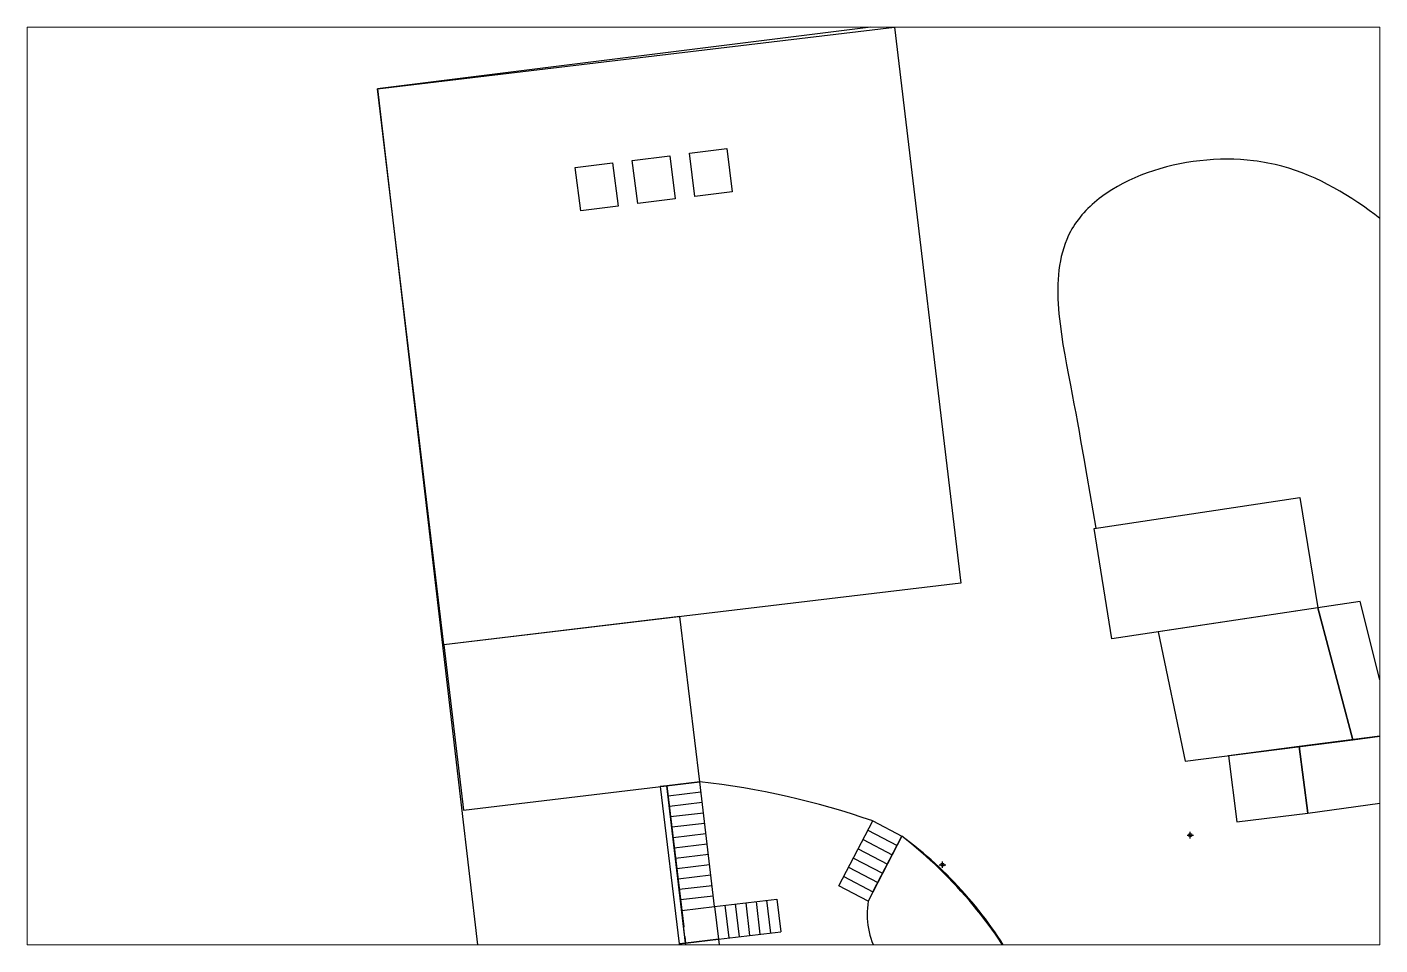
# Paper-space layout 'plan-de-masse-calade-escalier' of a CAD drawing. Header units: centimetres, sheet in millimetres. Extents: x -77 to 333, y -33 to 246.
# The model-space entities are those that its viewports show. They can reach past a viewport. Long polylines and large blocks are cut down to what shows.
import ezdxf

# ---------------------------------------------------------------- set-up
doc = ezdxf.new("R2010")
doc.units = ezdxf.units.CM
doc.header["$PDMODE"] = 34
doc.header["$PDSIZE"] = 100
for name, color, linetype in [('AC-Calcul ratios', 4, 'Continuous'), ('cabanon', 3, 'Continuous'), ('I-STAIRS', 44, 'Continuous'), ('Mur de soutenement', 1, 'Continuous'), ('Poteaux', 251, 'Continuous'), ('Title Block', 250, 'Continuous')]:
    doc.layers.add(name, color=color, linetype=linetype)

msp = doc.modelspace()

# ---------------------------------------------------------------- linework, layer by layer
at = {"layer": 'AC-Calcul ratios'}
msp.add_line((344391.63, 13820.65), (345269.62, 15505.62), dxfattribs=at)
for centre, radius, start, end in [((337968.61, 5629.68), 12281.65, 29.295122, 53.525525), ((346701.99, 13148.4), 2487.68, 170.947466, 322.650529)]:
    msp.add_arc(centre, radius, start, end, dxfattribs=at)
at = {"layer": 'cabanon'}
for points in [[(358646.67, 41807.76), (329389.85, 38143.63), (333842.94, -14.83), (338798.47, -20193.9), (354391.1, -41481.99), (354534.83, -13011), (367456.02, -13100.44), (367663.45, 25056.84)], [(357857.74, 22424.49), (351622.54, 21484.78), (351084.34, 24825.78), (357319.53, 25765.49), (357857.74, 22424.49)], [(358917.09, 18428.94), (360157.03, 18589.15), (359145.21, 22618.53), (357857.74, 22424.49), (358917.09, 18428.94)], [(360157.03, 18589.15), (357298.31, 18219.77), (357558.49, 16206.17), (360651.83, 16636.47), (360157.03, 18589.15)], [(355151.11, 17942.33), (355410.02, 15938.6), (357558.49, 16206.17), (357298.31, 18219.77), (355151.11, 17942.33)]]:
    msp.add_lwpolyline(points, dxfattribs=at)
msp.add_lwpolyline([(353029.95, 21696.89), (353843.56, 17773.37), (358917.09, 18428.94), (357857.74, 22424.49)], close=True, dxfattribs=at)
msp.add_spline([(365952.21, 29177.65), (361750.7, 32543.16), (355913.84, 35965.87), (350374.23, 33826.31), (350370.57, 29165.97), (351134.53, 24833.34)], degree=3, dxfattribs=at)
at = {"layer": 'I-STAIRS'}
for p, q in [((339143.72, 17150.72), (338150.76, 17032.34)), ((338150.76, 17032.34), (338659.82, 12762.58)), ((339181.21, 16836.28), (338188.24, 16717.9)), ((339593.59, 13377.45), (339143.72, 17150.72)), ((339218.7, 16521.84), (338225.73, 16403.46)), ((339256.19, 16207.4), (338263.22, 16089.02)), ((339293.68, 15892.96), (338300.71, 15774.58)), ((339331.17, 15578.52), (338338.2, 15460.14)), ((344236.46, 15686.89), (345123.29, 15224.79)), ((339368.66, 15264.09), (338375.69, 15145.7)), ((344090.13, 15406.06), (344976.96, 14943.97)), ((339406.15, 14949.65), (338413.18, 14831.26)), ((343797.47, 14844.4), (344684.3, 14382.31)), ((343943.8, 15125.23), (344830.63, 14663.14)), ((339443.64, 14635.21), (338450.67, 14516.82)), ((343651.13, 14563.57), (344537.96, 14101.48)), ((339481.12, 14320.77), (338488.16, 14202.38)), ((339518.61, 14006.33), (338525.65, 13887.94)), ((343504.8, 14282.74), (344391.63, 13820.65)), ((339556.1, 13691.89), (338563.14, 13573.5)), ((339593.59, 13377.45), (341480.23, 13602.38)), ((340851.35, 13527.4), (340969.74, 12534.44)), ((341165.79, 13564.89), (341284.18, 12571.92)), ((341480.23, 13602.38), (341598.62, 12609.41)), ((339908.03, 13414.94), (340026.42, 12421.97)), ((340222.47, 13452.42), (340340.86, 12459.46)), ((340536.91, 13489.91), (340655.3, 12496.95)), ((339711.98, 12384.48), (341598.62, 12609.41))]:
    msp.add_line(p, q, dxfattribs=at)
msp.add_lwpolyline([(339143.72, 17150.72), (338547.05, 22155.28), (331397.69, 21302.9), (331994.36, 16298.34), (339143.72, 17150.72)], dxfattribs=at)
for points in [[(344245.3, 13539.82), (343358.47, 14001.91), (344382.79, 15967.72), (345269.62, 15505.62)], [(338719.01, 12266.09), (338600.62, 13259.06), (339593.59, 13377.45), (339711.98, 12384.48)]]:
    msp.add_lwpolyline(points, close=True, dxfattribs=at)
for centre, radius, start, end in [((336574.63, -6419.23), 23709.55, 70.772153, 83.779384), ((336649.36, 4466.18), 14006.35, 3.18468, 52.015156)]:
    msp.add_arc(centre, radius, start, end, dxfattribs=at)
msp.add_spline([(339735.66, 12185.89), (340625.17, 10531.46), (342590.91, 4044.87)], degree=3, dxfattribs=at)
at = {"layer": 'Mur de soutenement'}
for p, q in [((340125.17, 35025.57), (338993.36, 34883.4)), ((336671.6, 34591.75), (335540.49, 34449.66)), ((338398.04, 34808.62), (337266.93, 34666.53)), ((338150.76, 17032.34), (337952.16, 17008.66)), ((338150.76, 17032.34), (337952.16, 17008.66)), ((337952.16, 17008.66), (338520.42, 12242.42)), ((338719.01, 12266.09), (338150.76, 17032.34)), ((338695.33, 12464.69), (338719.01, 12266.09)), ((338520.42, 12242.42), (338719.01, 12266.09))]:
    msp.add_line(p, q, dxfattribs=at)
for points in [[(329389.85, 38143.63), (345039.02, 40009.4), (347046.86, 23168.67), (331397.69, 21302.9), (329389.85, 38143.63)], [(337266.93, 34666.53), (337104.19, 35974.98), (338235.48, 36115.68), (338398.04, 34808.62)], [(338993.36, 34883.4), (338830.89, 36189.73), (339962.17, 36330.43), (340124.47, 35025.49)], [(335540.49, 34449.66), (335377.49, 35760.23), (336508.78, 35900.93), (336671.6, 34591.75)]]:
    msp.add_lwpolyline(points, dxfattribs=at)
for points in [[(338742.69, 12067.5), (338719.01, 12266.09), (339711.98, 12384.48), (339735.66, 12185.89)], [(338742.69, 12067.5), (338719.01, 12266.09), (338520.42, 12242.42), (338544.09, 12043.82)]]:
    msp.add_lwpolyline(points, close=True, dxfattribs=at)
msp.add_point((353999.11, 15538.06), dxfattribs=at)
at = {"layer": 'Poteaux'}
msp.add_point((346492.27, 14643.06), dxfattribs=at)

psp = doc.layouts.new('plan-de-masse-calade-escalier')

# ---------------------------------------------------------------- viewports
at = {"layer": 'Title Block', "view_target_point": (16313.45, 2053.84)}
psp.add_viewport(center=(128.3, 106.51), size=(409.63, 278.0286), view_center_point=(322946.28, 24058.55), view_height=27802.8611, dxfattribs=at)

doc.saveas('drawing.dxf')
